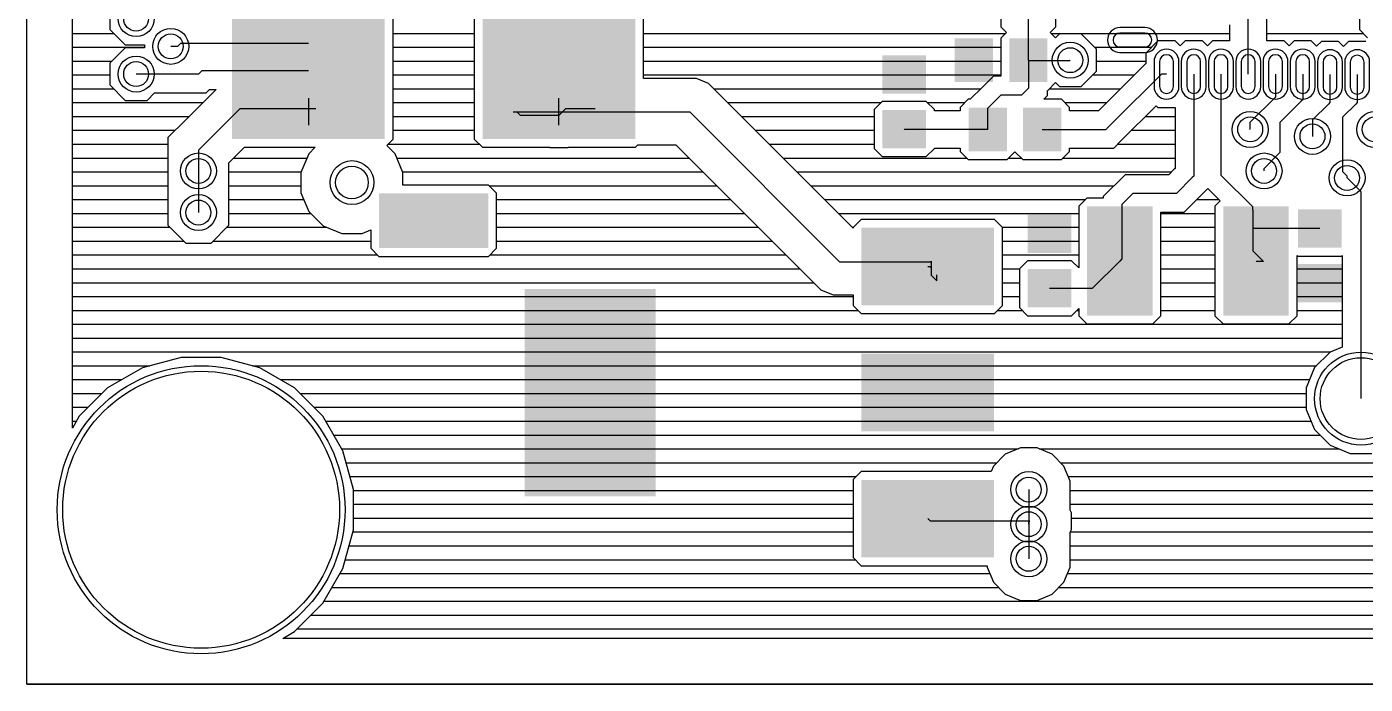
# Model space of a CAD drawing. Extents: x -8.5 to 50.5, y -15.2 to 20.7.
# Drawn here: x -8.49 to 16.08, y -15.24 to -3.18 of the extents above; entities that cross this region are included whole.
import ezdxf

# ---------------------------------------------------------------- set-up
doc = ezdxf.new("R2010")
doc.units = 0
for name, color, linetype in [('1', 22, 'CONTINUOUS'), ('18', 82, 'CONTINUOUS'), ('20', 7, 'CONTINUOUS'), ('29', 253, 'CONTINUOUS')]:
    doc.layers.add(name, color=color, linetype=linetype)

# ---------------------------------------------------------------- blocks, each defined once
blk = doc.blocks.new('RECT')
blk.add_solid([(-0.5, -0.5), (0.5, -0.5), (-0.5, 0.5), (0.5, 0.5)])
blk = doc.blocks.new('PIE')
blk.add_circle((0, 0), 0.5)
blk = doc.blocks.new('RECT113792X40640R100')
blk.add_lwpolyline([(0.3556, 0), (0.3556, 0, 0.4142), (0.2286, 0.127), (-0.2286, 0.127, 0.4142), (-0.3556, 0), (-0.3556, 0, 0.4142), (-0.2286, -0.127), (0.2286, -0.127, 0.4142)], format="xyb", close=True)
blk = doc.blocks.new('RECT146304X73152R100')
blk.add_lwpolyline([(0.4572, 0), (0.4572, 0, 0.4142), (0.2286, 0.2286), (-0.2286, 0.2286, 0.4142), (-0.4572, 0), (-0.4572, 0, 0.4142), (-0.2286, -0.2286), (0.2286, -0.2286, 0.4142)], format="xyb", close=True)
blk = doc.blocks.new('ROUNDV')
blk.add_circle((0, 0), 0.5)

msp = doc.modelspace()

# ---------------------------------------------------------------- linework, layer by layer
at = {"layer": '1'}
for p, q in [((-7.6498, -10.5408), (-7.6498, 10.0648)), ((-1.766, -5.2432), (-1.766, 3.7672)), ((-0.274, 2.1971), (-0.274, -5.2432)), ((2.834, -4.1284), (2.834, -2.3309)), ((9.39, -2.3728), (9.39, -3.1832)), ((10.398, -3.1832), (10.398, -2.3728)), ((15.9728, -2.6156), (15.9728, -3.2324)), ((-6.9636, -2.8321), (-6.9636, -3.2319)), ((9.894, -2.778), (9.894, -3.794)), ((14.2729, -3.4394), (14.2729, -2.864)), ((9.39, -3.1832), (9.4928, -3.286)), ((10.2952, -3.286), (10.398, -3.1832)), ((13.5871, -3.148), (13.5871, -3.4394)), ((13.93, -4.049), (13.93, -3.006)), ((-7.6498, -3.302), (-6.8935, -3.302)), ((-6.9636, -3.2319), (-6.6809, -3.5146)), ((-1.766, -3.302), (-0.274, -3.302)), ((2.834, -3.302), (9.4768, -3.302)), ((9.4928, -3.286), (9.39, -3.3888)), ((9.39, -3.3888), (9.39, -4.0861)), ((10.3924, -3.3831), (10.2952, -3.286)), ((10.3112, -3.302), (13.5871, -3.302)), ((10.4641, -3.3114), (10.3924, -3.3831)), ((10.8639, -3.3114), (10.4641, -3.3114)), ((11.1466, -3.5941), (10.8639, -3.3114)), ((14.2729, -3.302), (16.0424, -3.302)), ((15.9728, -3.2324), (16.1216, -3.3812)), ((-7.6498, -3.556), (-6.3286, -3.556)), ((-6.6809, -3.5654), (-6.9636, -3.8481)), ((-6.6809, -3.5146), (-6.3286, -3.5146)), ((-6.3286, -3.5654), (-6.6809, -3.5654)), ((-6.3286, -3.5146), (-6.3286, -3.5654)), ((-5.719, -3.54), (-5.846, -3.54)), ((-5.667, -3.488), (-5.719, -3.54)), ((-3.32, -3.488), (-5.667, -3.488)), ((-1.766, -3.556), (-0.274, -3.556)), ((2.834, -3.556), (9.39, -3.556)), ((11.1085, -3.556), (12.1556, -3.556)), ((11.1466, -3.9939), (11.1466, -3.5941)), ((12.2722, -3.4394), (12.049, -3.6626)), ((12.049, -3.6626), (12.049, -3.8517)), ((12.5878, -3.4394), (12.2722, -3.4394)), ((12.68, -3.5316), (12.5878, -3.4394)), ((12.7722, -3.4394), (12.68, -3.5316)), ((13.0878, -3.4394), (12.7722, -3.4394)), ((13.18, -3.5316), (13.0878, -3.4394)), ((13.2722, -3.4394), (13.18, -3.5316)), ((13.5871, -3.4394), (13.2722, -3.4394)), ((14.5878, -3.4394), (14.2729, -3.4394)), ((14.68, -3.5316), (14.5878, -3.4394)), ((14.7722, -3.4394), (14.68, -3.5316)), ((15.0878, -3.4394), (14.7722, -3.4394)), ((15.185, -3.5366), (15.0878, -3.4394)), ((15.2722, -3.4494), (15.185, -3.5366)), ((15.5878, -3.4494), (15.2722, -3.4494)), ((15.68, -3.5416), (15.5878, -3.4494)), ((15.7722, -3.4494), (15.68, -3.5416)), ((16.0878, -3.4494), (15.7722, -3.4494)), ((-7.6498, -3.81), (-6.9255, -3.81)), ((-6.9636, -3.8481), (-6.9636, -4.2479)), ((-1.766, -3.81), (-0.274, -3.81)), ((2.834, -3.81), (9.39, -3.81)), ((9.902, -3.802), (9.894, -3.794)), ((9.902, -4.302), (9.902, -3.802)), ((9.902, -3.802), (10.656, -3.802)), ((10.656, -3.802), (10.664, -3.794)), ((11.1466, -3.81), (12.049, -3.81)), ((12.049, -3.8517), (11.1796, -4.7211)), ((-7.6498, -4.064), (-6.9636, -4.064)), ((-5.338, -4.048), (-6.481, -4.048)), ((-5.278, -3.988), (-5.338, -4.048)), ((-3.32, -3.988), (-5.278, -3.988)), ((-1.766, -4.064), (-0.274, -4.064)), ((2.834, -4.064), (9.39, -4.064)), ((3.8013, -4.1284), (2.834, -4.1284)), ((4.0253, -4.2212), (3.8013, -4.1284)), ((9.252, -4.0861), (9.0511, -4.287)), ((9.39, -4.0861), (9.252, -4.0861)), ((10.8639, -4.2766), (11.1466, -3.9939)), ((11.0765, -4.064), (11.8367, -4.064)), ((12.3366, -4.049), (11.4588, -4.9268)), ((12.43, -4.049), (12.3366, -4.049)), ((12.93, -4.049), (12.93, -5.92)), ((13.43, -4.049), (13.43, -5.9)), ((14.43, -4.049), (14.43, -4.47)), ((14.93, -4.049), (14.93, -4.52)), ((15.43, -4.059), (15.43, -4.57)), ((15.93, -4.059), (15.93, -4.57)), ((-7.6498, -4.318), (-6.8935, -4.318)), ((-6.9636, -4.2479), (-6.6809, -4.5306)), ((-6.2811, -4.5306), (-6.1414, -4.3909)), ((-6.1414, -4.3909), (-5.196, -4.3909)), ((-5.0142, -4.3309), (-5.5695, -4.8862)), ((-5.196, -4.3909), (-5.136, -4.3309)), ((-5.136, -4.3309), (-5.0142, -4.3309)), ((-1.766, -4.318), (-0.274, -4.318)), ((6.6762, -6.8721), (4.0253, -4.2212)), ((4.1221, -4.318), (9.0201, -4.318)), ((9.0511, -4.287), (8.8281, -4.51)), ((9.775, -4.429), (9.902, -4.302)), ((10.2449, -4.444), (10.2449, -4.348)), ((10.2449, -4.348), (10.2492, -4.348)), ((10.2492, -4.348), (10.3924, -4.2049)), ((10.2792, -4.318), (11.5827, -4.318)), ((10.3924, -4.2049), (10.4641, -4.2766)), ((10.4641, -4.2766), (10.8639, -4.2766)), ((-7.6498, -4.572), (-5.2553, -4.572)), ((-6.6809, -4.5306), (-6.2811, -4.5306)), ((-3.32, -4.488), (-3.32, -4.683)), ((-1.766, -4.572), (-0.274, -4.572)), ((1.28, -4.81), (1.28, -4.488)), ((4.3761, -4.572), (7.1908, -4.572)), ((7.2108, -4.552), (7.062, -4.7008)), ((8.0212, -4.552), (7.2108, -4.552)), ((8.17, -4.7008), (8.0212, -4.552)), ((8.0412, -4.572), (8.7308, -4.572)), ((8.7928, -4.51), (8.644, -4.6588)), ((8.644, -4.6588), (8.644, -4.7211)), ((8.8281, -4.51), (8.7928, -4.51)), ((9.148, -4.675), (9.394, -4.429)), ((9.394, -4.429), (9.775, -4.429)), ((10.1789, -4.51), (10.2449, -4.444)), ((10.5032, -4.51), (10.1789, -4.51)), ((10.652, -4.6588), (10.5032, -4.51)), ((10.5652, -4.572), (11.3287, -4.572)), ((10.652, -4.7211), (10.652, -4.6588)), ((11.6009, -5.2697), (12.2421, -4.6285)), ((12.2421, -4.6285), (12.2722, -4.6586)), ((12.2722, -4.6586), (12.5871, -4.6586)), ((12.5871, -4.6586), (12.5871, -5.778)), ((14.43, -4.47), (13.962, -4.938)), ((14.902, -4.548), (14.512, -4.938)), ((14.93, -4.52), (14.902, -4.548)), ((15.402, -4.598), (15.112, -4.888)), ((15.43, -4.57), (15.402, -4.598)), ((15.902, -4.598), (15.662, -4.838)), ((15.93, -4.57), (15.902, -4.598)), ((-7.6498, -4.826), (-5.5093, -4.826)), ((-5.5695, -4.8862), (-5.8968, -5.2135)), ((-4.576, -4.683), (-5.338, -5.445)), ((-3.32, -4.683), (-4.576, -4.683)), ((-3.32, -4.683), (-3.32, -4.988)), ((-3.182, -4.683), (-3.32, -4.683)), ((-3.182, -4.683), (-3.32, -4.683)), ((-1.766, -4.826), (-0.274, -4.826)), ((0.442, -4.738), (0.504, -4.738)), ((0.504, -4.738), (3.68, -4.738)), ((0.576, -4.81), (0.504, -4.738)), ((1.28, -4.81), (0.576, -4.81)), ((1.402, -4.688), (1.28, -4.81)), ((1.28, -4.988), (1.28, -4.81)), ((1.942, -4.688), (1.402, -4.688)), ((6.431, -7.489), (3.68, -4.738)), ((4.6301, -4.826), (7.062, -4.826)), ((7.062, -4.7008), (7.062, -5.4112)), ((8.17, -4.7211), (8.17, -4.7008)), ((8.644, -4.7211), (8.17, -4.7211)), ((9.148, -5.064), (9.148, -4.675)), ((11.1796, -4.7211), (10.652, -4.7211)), ((12.0445, -4.826), (12.5871, -4.826)), ((15.112, -4.888), (15.112, -5.188)), ((15.662, -4.838), (15.662, -5.838)), ((-7.6498, -5.08), (-5.7633, -5.08)), ((-1.766, -5.08), (-0.274, -5.08)), ((4.8841, -5.08), (7.062, -5.08)), ((7.624, -5.064), (7.616, -5.056)), ((9.148, -5.064), (7.624, -5.064)), ((10.148, -5.064), (11.3216, -5.064)), ((11.3216, -5.064), (11.3316, -5.054)), ((11.3316, -5.054), (11.4588, -4.9268)), ((11.7905, -5.08), (12.5871, -5.08)), ((13.962, -4.938), (13.962, -5.06)), ((13.962, -5.06), (13.966, -5.064)), ((14.512, -4.938), (14.512, -5.488)), ((-7.6498, -5.334), (-5.8968, -5.334)), ((-5.8968, -5.2135), (-5.8968, -6.8195)), ((-4.7792, -5.6765), (-4.4947, -5.392)), ((-4.4947, -5.392), (-3.1963, -5.392)), ((-3.1963, -5.392), (-3.3127, -5.5084)), ((-1.8793, -5.3565), (-1.766, -5.2432)), ((-1.7273, -5.5084), (-1.8793, -5.3565)), ((-1.8568, -5.334), (-0.1832, -5.334)), ((-0.274, -5.2432), (-0.1252, -5.392)), ((-0.1252, -5.392), (1.1093, -5.392)), ((1.1093, -5.392), (1.1117, -5.3944)), ((1.1117, -5.3944), (1.4483, -5.3944)), ((1.4483, -5.3944), (1.4507, -5.392)), ((1.4507, -5.392), (2.6852, -5.392)), ((2.6852, -5.392), (2.7296, -5.3476)), ((2.7296, -5.3476), (3.4275, -5.3476)), ((3.4275, -5.3476), (5.9142, -7.8343)), ((5.1381, -5.334), (7.062, -5.334)), ((11.4636, -5.4069), (11.6009, -5.2697)), ((11.5365, -5.334), (12.5871, -5.334)), ((15.112, -5.188), (15.109, -5.191)), ((-7.6498, -5.588), (-5.8968, -5.588)), ((-5.338, -5.445), (-5.338, -5.826)), ((-4.6907, -5.588), (-3.3456, -5.588)), ((-3.3127, -5.5084), (-3.455, -5.852)), ((-1.585, -5.852), (-1.7273, -5.5084)), ((-1.6944, -5.588), (3.6679, -5.588)), ((5.3921, -5.588), (8.7628, -5.588)), ((7.062, -5.4112), (7.2108, -5.56)), ((7.2108, -5.56), (8.0212, -5.56)), ((8.0212, -5.56), (8.17, -5.4112)), ((8.17, -5.4112), (8.17, -5.4069)), ((8.17, -5.4069), (8.644, -5.4069)), ((8.644, -5.4069), (8.644, -5.4692)), ((8.644, -5.4692), (8.7928, -5.618)), ((8.7928, -5.618), (9.5032, -5.618)), ((9.5032, -5.618), (9.648, -5.4732)), ((9.5332, -5.588), (9.7628, -5.588)), ((9.648, -5.4732), (9.7928, -5.618)), ((9.7928, -5.618), (10.5032, -5.618)), ((10.5032, -5.618), (10.652, -5.4692)), ((10.5332, -5.588), (12.5871, -5.588)), ((10.652, -5.4692), (10.652, -5.4069)), ((10.652, -5.4069), (11.4636, -5.4069)), ((14.22, -5.78), (14.512, -5.488)), ((-7.6498, -5.842), (-5.8968, -5.842)), ((-5.338, -5.826), (-5.338, -6.588)), ((-4.7792, -6.8195), (-4.7792, -5.6765)), ((-4.7792, -5.842), (-3.4508, -5.842)), ((-3.455, -5.852), (-3.455, -6.224)), ((-1.5891, -5.842), (3.9219, -5.842)), ((-1.585, -6.084), (-1.585, -5.852)), ((5.6461, -5.842), (12.5231, -5.842)), ((11.67, -5.8951), (11.2691, -6.296)), ((12.47, -5.8951), (11.67, -5.8951)), ((12.5591, -5.806), (12.47, -5.8951)), ((12.5871, -5.778), (12.5591, -5.806)), ((14.22, -5.826), (14.22, -5.78)), ((15.744, -5.92), (15.662, -5.838)), ((-7.6498, -6.096), (-5.8968, -6.096)), ((-4.7792, -6.096), (-3.455, -6.096)), ((-0.0148, -6.084), (-1.585, -6.084)), ((0.134, -6.2328), (-0.0148, -6.084)), ((-0.0028, -6.096), (4.1759, -6.096)), ((5.9001, -6.096), (11.4691, -6.096)), ((12.902, -5.948), (12.612, -6.238)), ((12.93, -5.92), (12.902, -5.948)), ((14.012, -6.482), (13.43, -5.9)), ((15.744, -5.953), (15.744, -5.92)), ((16, -6.209), (15.744, -5.953)), ((-7.6498, -6.35), (-5.8968, -6.35)), ((-4.7792, -6.35), (-3.4028, -6.35)), ((-3.455, -6.224), (-3.3127, -6.5676)), ((0.134, -7.2432), (0.134, -6.2328)), ((0.134, -6.35), (4.4299, -6.35)), ((6.1541, -6.35), (10.9408, -6.35)), ((10.9678, -6.323), (10.819, -6.4718)), ((11.2691, -6.323), (10.9678, -6.323)), ((11.2691, -6.296), (11.2691, -6.323)), ((11.812, -6.238), (11.612, -6.438)), ((12.612, -6.238), (11.812, -6.238)), ((12.754, -6.5809), (12.9549, -6.38)), ((12.9549, -6.38), (13.044, -6.2909)), ((12.9849, -6.35), (13.3951, -6.35)), ((13.044, -6.2909), (13.19, -6.1449)), ((13.19, -6.1449), (13.4179, -6.3729)), ((13.4179, -6.3729), (13.319, -6.4718)), ((16, -10), (16, -6.209)), ((-7.6498, -6.604), (-5.8968, -6.604)), ((-4.7792, -6.604), (-3.2763, -6.604)), ((-3.3127, -6.5676), (-3.0496, -6.8307)), ((0.134, -6.604), (4.6839, -6.604)), ((6.4081, -6.604), (10.819, -6.604)), ((10.819, -6.4718), (10.819, -7.6038)), ((11.612, -6.438), (11.612, -7.438)), ((12.327, -8.4822), (12.327, -6.5809)), ((12.327, -6.5809), (12.754, -6.5809)), ((12.327, -6.604), (13.319, -6.604)), ((13.319, -6.4718), (13.319, -8.4822)), ((14.012, -6.538), (14.012, -6.482)), ((14.012, -6.538), (14.012, -6.858)), ((-7.6498, -6.858), (-5.8583, -6.858)), ((-5.8968, -6.8195), (-5.5695, -7.1468)), ((-5.1065, -7.1468), (-4.7792, -6.8195)), ((-4.8177, -6.858), (-2.9836, -6.858)), ((-3.0496, -6.8307), (-2.706, -6.973)), ((0.134, -6.858), (4.9379, -6.858)), ((6.6621, -6.858), (6.682, -6.858)), ((6.825, -6.715), (6.6762, -6.8638)), ((6.6762, -6.8638), (6.6762, -6.8721)), ((9.2706, -6.715), (6.825, -6.715)), ((9.4194, -6.8638), (9.2706, -6.715)), ((9.4136, -6.858), (10.819, -6.858)), ((9.4194, -8.2934), (9.4194, -6.8638)), ((12.327, -6.858), (13.319, -6.858)), ((14.012, -6.858), (14.012, -7.288)), ((14.036, -6.882), (14.012, -6.858)), ((-7.6498, -7.112), (-5.6043, -7.112)), ((-5.0717, -7.112), (-2.174, -7.112)), ((-2.706, -6.973), (-2.334, -6.973)), ((-2.334, -6.973), (-2.174, -6.9067)), ((-2.174, -6.9067), (-2.174, -7.2432)), ((0.134, -7.112), (5.1919, -7.112)), ((9.4194, -7.112), (10.819, -7.112)), ((12.327, -7.112), (13.319, -7.112)), ((15.244, -6.882), (14.036, -6.882)), ((-7.6498, -7.366), (-2.0512, -7.366)), ((-5.5695, -7.1468), (-5.1065, -7.1468)), ((-2.174, -7.2432), (-2.0252, -7.392)), ((-0.0148, -7.392), (0.134, -7.2432)), ((0.0112, -7.366), (5.4459, -7.366)), ((9.4194, -7.366), (10.819, -7.366)), ((12.327, -7.366), (13.319, -7.366)), ((14.012, -7.288), (14.212, -7.488)), ((-2.0252, -7.392), (-0.0148, -7.392)), ((6.431, -7.489), (8.104, -7.489)), ((8.0478, -7.5786), (8.0866, -7.5786)), ((8.0866, -7.5786), (8.112, -7.604)), ((8.104, -7.489), (8.112, -7.481)), ((8.112, -7.481), (8.112, -7.604)), ((8.112, -7.604), (8.112, -7.738)), ((9.8778, -7.473), (9.729, -7.6218)), ((10.6882, -7.473), (9.8778, -7.473)), ((10.819, -7.6038), (10.6882, -7.473)), ((11.073, -7.977), (11.573, -7.477)), ((11.612, -7.438), (11.573, -7.477)), ((14.084, -7.488), (14.073, -7.477)), ((14.212, -7.488), (14.084, -7.488)), ((14.827, -8.4822), (14.827, -7.3742)), ((14.827, -7.3742), (14.8388, -7.386)), ((14.8388, -7.386), (15.6492, -7.386)), ((15.6492, -7.386), (15.6571, -7.3781)), ((15.6571, -7.3781), (15.6571, -9.0553)), ((-7.6498, -7.62), (5.6999, -7.62)), ((5.9142, -7.8343), (5.9142, -7.8343)), ((5.9142, -7.8343), (6.0857, -8.0058)), ((8.112, -7.738), (8.212, -7.838)), ((8.212, -7.838), (8.212, -7.7278)), ((9.4194, -7.62), (9.7308, -7.62)), ((9.729, -7.6218), (9.729, -8.3322)), ((12.327, -7.62), (13.319, -7.62)), ((14.827, -7.62), (15.6571, -7.62)), ((-7.6498, -7.874), (5.9539, -7.874)), ((6.0857, -8.0058), (6.3097, -8.0986)), ((6.3097, -8.0986), (6.6762, -8.0986)), ((6.6762, -8.0986), (6.6762, -8.2934)), ((9.4194, -7.874), (9.729, -7.874)), ((10.283, -7.977), (11.073, -7.977)), ((12.327, -7.874), (13.319, -7.874)), ((14.827, -7.874), (15.6571, -7.874)), ((-7.6498, -8.128), (6.6762, -8.128)), ((6.6762, -8.2934), (6.825, -8.4422)), ((9.2706, -8.4422), (9.4194, -8.2934)), ((9.4194, -8.128), (9.729, -8.128)), ((9.729, -8.3322), (9.8778, -8.481)), ((10.6882, -8.481), (10.819, -8.3502)), ((10.819, -8.3502), (10.819, -8.4822)), ((12.327, -8.128), (13.319, -8.128)), ((14.827, -8.128), (15.6571, -8.128)), ((-7.6498, -8.382), (6.7648, -8.382)), ((6.825, -8.4422), (9.2706, -8.4422)), ((9.3308, -8.382), (9.7788, -8.382)), ((9.8778, -8.481), (10.6882, -8.481)), ((10.7872, -8.382), (10.819, -8.382)), ((10.819, -8.4822), (10.9678, -8.631)), ((12.1782, -8.631), (12.327, -8.4822)), ((12.327, -8.382), (13.319, -8.382)), ((13.319, -8.4822), (13.4678, -8.631)), ((14.6782, -8.631), (14.827, -8.4822)), ((14.827, -8.382), (15.6571, -8.382)), ((-7.6498, -8.636), (15.6571, -8.636)), ((10.9678, -8.631), (12.1782, -8.631)), ((13.4678, -8.631), (14.6782, -8.631)), ((-7.6498, -8.89), (15.6571, -8.89)), ((15.6571, -9.0553), (15.4313, -9.1489)), ((-7.6498, -9.144), (15.443, -9.144)), ((-5.6558, -9.244), (-6.3664, -9.4344)), ((-4.9202, -9.244), (-5.6558, -9.244)), ((-4.2096, -9.4344), (-4.9202, -9.244)), ((15.4313, -9.1489), (15.1489, -9.4313)), ((-7.6498, -9.398), (-6.2306, -9.398)), ((-6.3664, -9.4344), (-7.0036, -9.8022)), ((-4.3454, -9.398), (15.1821, -9.398)), ((-3.5724, -9.8022), (-4.2096, -9.4344)), ((15.1489, -9.4313), (14.996, -9.8003)), ((-7.6498, -9.652), (-6.7433, -9.652)), ((-7.0036, -9.8022), (-7.5238, -10.3224)), ((-3.8327, -9.652), (15.0574, -9.652)), ((-3.0522, -10.3224), (-3.5724, -9.8022)), ((14.996, -9.8003), (14.996, -10.1997)), ((-7.6498, -9.906), (-7.1073, -9.906)), ((-3.4687, -9.906), (14.996, -9.906)), ((-7.6498, -10.16), (-7.3613, -10.16)), ((-3.2147, -10.16), (14.996, -10.16)), ((14.996, -10.1997), (15.1489, -10.5687)), ((-7.5238, -10.3224), (-7.6498, -10.5408)), ((-7.6498, -10.414), (-7.5766, -10.414)), ((-2.6844, -10.9596), (-3.0522, -10.3224)), ((-2.9994, -10.414), (15.0848, -10.414)), ((-2.8527, -10.668), (15.2481, -10.668)), ((15.1489, -10.5687), (15.4313, -10.8511)), ((-2.7061, -10.922), (9.7118, -10.922)), ((-2.494, -11.6702), (-2.6844, -10.9596)), ((9.4704, -11.022), (9.256, -11.2364)), ((9.7504, -10.906), (9.4704, -11.022)), ((10.0536, -10.906), (9.7504, -10.906)), ((10.3336, -11.022), (10.0536, -10.906)), ((10.0922, -10.922), (15.6023, -10.922)), ((10.548, -11.2364), (10.3336, -11.022)), ((15.4313, -10.8511), (15.8003, -11.004)), ((15.8003, -11.004), (16.1997, -11.004)), ((-2.6264, -11.176), (9.3164, -11.176)), ((9.256, -11.2364), (9.214, -11.3378)), ((10.4876, -11.176), (31.7906, -11.176)), ((10.664, -11.5164), (10.548, -11.2364)), ((-2.5583, -11.43), (6.7328, -11.43)), ((6.825, -11.3378), (6.6762, -11.4866)), ((6.6762, -11.4866), (6.6762, -12.9162)), ((9.214, -11.3378), (6.825, -11.3378)), ((10.6282, -11.43), (31.7906, -11.43)), ((10.664, -12.0462), (10.664, -11.5164)), ((-2.494, -12.4058), (-2.494, -11.6702)), ((-2.494, -11.684), (6.6762, -11.684)), ((9.902, -11.668), (9.902, -12.303)), ((10.664, -11.684), (31.7906, -11.684)), ((-2.494, -11.938), (6.6762, -11.938)), ((10.664, -11.938), (31.7906, -11.938)), ((-2.494, -12.192), (6.6762, -12.192)), ((8.0958, -12.2494), (8.0478, -12.2014)), ((9.9234, -12.2494), (8.0958, -12.2494)), ((9.902, -12.2708), (9.9234, -12.2494)), ((9.902, -12.303), (9.902, -12.2708)), ((10.6854, -12.0978), (10.664, -12.0462)), ((10.6854, -12.401), (10.6854, -12.0978)), ((10.6854, -12.192), (31.8543, -12.192)), ((-2.6844, -13.1164), (-2.494, -12.4058)), ((-2.5048, -12.446), (6.6762, -12.446)), ((9.902, -12.303), (9.902, -12.938)), ((10.664, -12.4526), (10.6854, -12.401)), ((10.664, -13.0896), (10.664, -12.4526)), ((10.6667, -12.446), (32.7081, -12.446)), ((-2.5728, -12.7), (6.6762, -12.7)), ((10.664, -12.7), (32.7081, -12.7)), ((-2.6409, -12.954), (6.714, -12.954)), ((6.6762, -12.9162), (6.825, -13.065)), ((10.664, -12.954), (32.7081, -12.954)), ((-3.0522, -13.7536), (-2.6844, -13.1164)), ((-2.7373, -13.208), (9.1891, -13.208)), ((6.825, -13.065), (9.14, -13.065)), ((9.14, -13.065), (9.14, -13.0896)), ((9.14, -13.0896), (9.256, -13.3696)), ((10.548, -13.3696), (10.664, -13.0896)), ((10.6149, -13.208), (32.7081, -13.208)), ((-2.8839, -13.462), (9.3484, -13.462)), ((9.256, -13.3696), (9.4704, -13.584)), ((10.3336, -13.584), (10.548, -13.3696)), ((10.4556, -13.462), (32.7081, -13.462)), ((-3.5724, -14.2738), (-3.0522, -13.7536)), ((-3.0306, -13.716), (32.7081, -13.716)), ((9.4704, -13.584), (9.7504, -13.7)), ((9.7504, -13.7), (10.0536, -13.7)), ((10.0536, -13.7), (10.3336, -13.584)), ((-3.2687, -13.97), (32.7081, -13.97)), ((-3.5227, -14.224), (32.7081, -14.224)), ((-3.7908, -14.3998), (-3.5724, -14.2738)), ((32.7081, -14.3998), (-3.7908, -14.3998))]:
    msp.add_line(p, q, dxfattribs=at)
at = {"layer": '20'}
for p, q in [((-8.488, -15.238), (-8.488, 14.762)), ((41.512, -15.238), (-8.488, -15.238)), ((-8.488, -15.238), (50.464, -15.238))]:
    msp.add_line(p, q, dxfattribs=at)
msp.add_circle((-2.52, -6.038), 0.3, dxfattribs=at)
at = {"layer": '29'}
msp.add_circle((-2.52, -6.038), 0.4016, dxfattribs=at)

# ---------------------------------------------------------------- block references
at = {"layer": '1'}
for p, xscale, yscale, rotation in [((-3.32, -3.488), 2.6, 0.3, 180), ((1.28, -3.488), 2.6, 0.3, 180), ((8.894, -3.794), 0.5, 0.6, 180), ((9.894, -3.794), 0.5, 0.6, 180), ((-3.32, -3.988), 2.6, 0.3, 180), ((1.28, -3.988), 2.6, 0.3, 180), ((7.616, -4.056), 0.5, 0.6, 90), ((-3.32, -4.488), 2.6, 0.3, 180), ((1.28, -4.488), 2.6, 0.3, 180), ((-3.32, -4.988), 2.6, 0.3, 180), ((1.28, -4.988), 2.6, 0.3, 180), ((7.616, -5.056), 0.5, 0.6, 90), ((-1.02, -6.738), 1.8, 0.8, 180), ((15.244, -6.882), 0.5, 0.6, 270), ((10.283, -6.977), 0.5, 0.6, 90), ((8.0478, -7.5786), 1.2192, 2.2352, 90), ((10.283, -7.977), 0.5, 0.6, 90), ((15.244, -7.882), 0.5, 0.6, 270), ((1.85, -9.89), 3.6, 2.2, 90), ((8.0478, -9.89), 1.2192, 2.2352, 90), ((8.0478, -12.2014), 1.2192, 2.2352, 90)]:
    msp.add_blockref('RECT', p, dxfattribs=dict(at, xscale=xscale, yscale=yscale, rotation=rotation))
msp.add_blockref('RECT113792X40640R100', (11.805, -3.424), dxfattribs=at)
at = {"layer": '1', "rotation": 270}
for p in [(12.43, -4.049), (12.93, -4.049), (13.43, -4.049), (13.93, -4.049), (14.43, -4.049), (14.93, -4.049), (15.43, -4.059), (15.93, -4.059)]:
    msp.add_blockref('RECT113792X40640R100', p, dxfattribs=at)
at = {"layer": '1'}
for name, p, xscale, yscale in [('RECT', (9.148, -5.064), 0.5, 0.6), ('RECT', (10.148, -5.064), 0.5, 0.6), ('PIE', (16, -10), 1.5, 1.5)]:
    msp.add_blockref(name, p, dxfattribs=dict(at, xscale=xscale, yscale=yscale))
at = {"layer": '1', "xscale": 1.8}
for p, rotation in [((11.573, -7.477), 270), ((14.073, -7.477), 90)]:
    msp.add_blockref('RECT', p, dxfattribs=dict(at, rotation=rotation))
at = {"layer": '18'}
for p, xscale, yscale in [((-6.481, -3.032), 0.4572, 0.4572), ((-5.846, -3.54), 0.4572, 0.4572), ((10.664, -3.794), 0.4572, 0.4572), ((-6.481, -4.048), 0.4572, 0.4572), ((13.966, -5.064), 0.4572, 0.4572), ((16.252, -5.064), 0.4572, 0.4572), ((15.109, -5.191), 0.4572, 0.4572), ((-5.338, -5.826), 0.4572, 0.4572), ((14.22, -5.826), 0.4572, 0.4572), ((15.744, -5.953), 0.4572, 0.4572), ((-5.338, -6.588), 0.4572, 0.4572), ((-5.288, -12.038), 5.08, 5.08), ((9.902, -11.668), 0.4572, 0.4572), ((9.902, -12.303), 0.4572, 0.4572), ((9.902, -12.938), 0.4572, 0.4572)]:
    msp.add_blockref('ROUNDV', p, dxfattribs=dict(at, xscale=xscale, yscale=yscale))
at = {"layer": '29'}
for name, p, xscale, yscale in [('ROUNDV', (-6.481, -3.032), 0.6604, 0.6604), ('ROUNDV', (-5.846, -3.54), 0.6604, 0.6604), ('ROUNDV', (10.664, -3.794), 0.6604, 0.6604), ('ROUNDV', (-6.481, -4.048), 0.6604, 0.6604), ('RECT', (9.148, -5.064), 0.7032, 0.8032), ('RECT', (10.148, -5.064), 0.7032, 0.8032), ('ROUNDV', (13.966, -5.064), 0.6604, 0.6604), ('ROUNDV', (15.109, -5.191), 0.6604, 0.6604), ('ROUNDV', (16.252, -5.064), 0.6604, 0.6604), ('ROUNDV', (-5.338, -5.826), 0.6604, 0.6604), ('ROUNDV', (14.22, -5.826), 0.6604, 0.6604), ('ROUNDV', (15.744, -5.953), 0.6604, 0.6604), ('ROUNDV', (-5.338, -6.588), 0.6604, 0.6604), ('PIE', (16, -10), 1.7032, 1.7032), ('ROUNDV', (-5.288, -12.038), 5.2832, 5.2832), ('ROUNDV', (9.902, -11.668), 0.6604, 0.6604), ('ROUNDV', (9.902, -12.303), 0.6604, 0.6604), ('ROUNDV', (9.902, -12.938), 0.6604, 0.6604)]:
    msp.add_blockref(name, p, dxfattribs=dict(at, xscale=xscale, yscale=yscale))
for p, xscale, yscale, rotation in [((-3.32, -2.988), 2.8032, 0.5032, 180), ((1.28, -2.988), 2.8032, 0.5032, 180), ((-3.32, -3.488), 2.8032, 0.5032, 180), ((1.28, -3.488), 2.8032, 0.5032, 180), ((8.894, -3.794), 0.7032, 0.8032, 180), ((9.894, -3.794), 0.7032, 0.8032, 180), ((-3.32, -3.988), 2.8032, 0.5032, 180), ((1.28, -3.988), 2.8032, 0.5032, 180), ((7.616, -4.056), 0.7032, 0.8032, 90), ((-3.32, -4.488), 2.8032, 0.5032, 180), ((1.28, -4.488), 2.8032, 0.5032, 180), ((-3.32, -4.988), 2.8032, 0.5032, 180), ((1.28, -4.988), 2.8032, 0.5032, 180), ((7.616, -5.056), 0.7032, 0.8032, 90), ((-1.02, -6.738), 2.0032, 1.0032, 180), ((10.283, -6.977), 0.7032, 0.8032, 90), ((11.573, -7.477), 2.0032, 1.2032, 270), ((14.073, -7.477), 2.0032, 1.2032, 90), ((15.244, -6.882), 0.7032, 0.8032, 270), ((8.0478, -7.5786), 1.4224, 2.4384, 90), ((15.244, -7.882), 0.7032, 0.8032, 270), ((10.283, -7.977), 0.7032, 0.8032, 90), ((1.85, -9.89), 3.8032, 2.4032, 90), ((8.0478, -9.89), 1.4224, 2.4384, 90), ((8.0478, -12.2014), 1.4224, 2.4384, 90)]:
    msp.add_blockref('RECT', p, dxfattribs=dict(at, xscale=xscale, yscale=yscale, rotation=rotation))
msp.add_blockref('RECT146304X73152R100', (11.805, -3.424), dxfattribs=at)
at = {"layer": '29', "rotation": 270}
for p in [(12.43, -4.049), (12.93, -4.049), (13.43, -4.049), (13.93, -4.049), (14.43, -4.049), (14.93, -4.049), (15.43, -4.059), (15.93, -4.059)]:
    msp.add_blockref('RECT146304X73152R100', p, dxfattribs=at)

doc.saveas('drawing.dxf')
